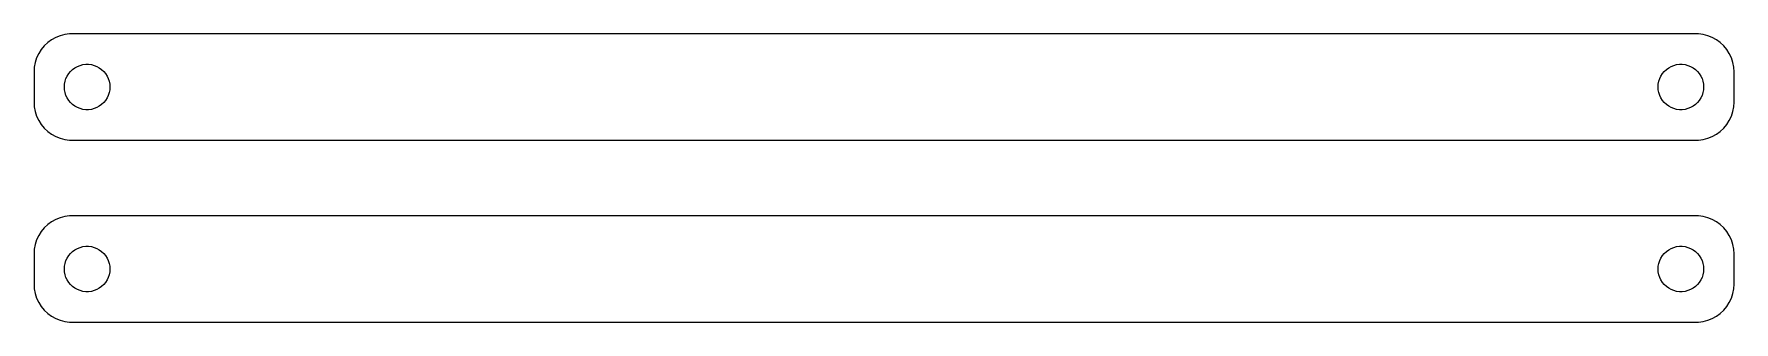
# Model space of a CAD drawing. Header units: metres. Extents: x -112 to 112, y 17 to 55.
import ezdxf

# ---------------------------------------------------------------- set-up
doc = ezdxf.new("R2010")
doc.units = ezdxf.units.M

msp = doc.modelspace()

# ---------------------------------------------------------------- linework, layer by layer
for p, q in [((-110.187, 53.8526), (-110.645, 53.4227)), ((-109.679, 54.2216), (-110.187, 53.8526)), ((-109.129, 54.5241), (-109.679, 54.2216)), ((-108.545, 54.7553), (-109.129, 54.5241)), ((-107.937, 54.9114), (-108.545, 54.7553)), ((-107.314, 54.9901), (-107.937, 54.9114)), ((107.314, 54.9901), (-107.314, 54.9901)), ((107.937, 54.9114), (107.314, 54.9901)), ((108.545, 54.7553), (107.937, 54.9114)), ((109.129, 54.5241), (108.545, 54.7553)), ((109.679, 54.2216), (109.129, 54.5241)), ((110.187, 53.8526), (109.679, 54.2216)), ((110.645, 53.4227), (110.187, 53.8526)), ((-111.649, 51.8406), (-111.843, 51.2434)), ((-111.382, 52.4088), (-111.649, 51.8406)), ((-111.045, 52.9389), (-111.382, 52.4088)), ((-110.645, 53.4227), (-111.045, 52.9389)), ((111.045, 52.9389), (110.645, 53.4227)), ((111.382, 52.4088), (111.045, 52.9389)), ((111.649, 51.8406), (111.382, 52.4088)), ((111.843, 51.2434), (111.649, 51.8406)), ((-111.961, 50.6267), (-112, 50)), ((-112, 50), (-112, 46)), ((-111.843, 51.2434), (-111.961, 50.6267)), ((-107.789, 49.1044), (-107.629, 49.4453)), ((-107.629, 49.4453), (-107.427, 49.7634)), ((-107.427, 49.7634), (-107.187, 50.0536)), ((-107.187, 50.0536), (-106.912, 50.3115)), ((-106.912, 50.3115), (-106.607, 50.533)), ((-106.607, 50.533), (-106.277, 50.7145)), ((-106.277, 50.7145), (-105.927, 50.8532)), ((-105.927, 50.8532), (-105.562, 50.9469)), ((-105.562, 50.9469), (-105.188, 50.9941)), ((-105.188, 50.9941), (-104.812, 50.9941)), ((-104.812, 50.9941), (-104.438, 50.9469)), ((-104.438, 50.9469), (-104.073, 50.8532)), ((-104.073, 50.8532), (-103.723, 50.7145)), ((-103.723, 50.7145), (-103.393, 50.533)), ((-103.393, 50.533), (-103.088, 50.3115)), ((-103.088, 50.3115), (-102.813, 50.0536)), ((-102.813, 50.0536), (-102.573, 49.7634)), ((-102.573, 49.7634), (-102.371, 49.4453)), ((-102.371, 49.4453), (-102.211, 49.1044)), ((102.211, 49.1044), (102.371, 49.4453)), ((102.371, 49.4453), (102.573, 49.7634)), ((102.573, 49.7634), (102.813, 50.0536)), ((102.813, 50.0536), (103.088, 50.3115)), ((103.088, 50.3115), (103.393, 50.533)), ((103.393, 50.533), (103.723, 50.7145)), ((103.723, 50.7145), (104.073, 50.8532)), ((104.073, 50.8532), (104.438, 50.9469)), ((104.438, 50.9469), (104.812, 50.9941)), ((104.812, 50.9941), (105.188, 50.9941)), ((105.188, 50.9941), (105.562, 50.9469)), ((105.562, 50.9469), (105.927, 50.8532)), ((105.927, 50.8532), (106.277, 50.7145)), ((106.277, 50.7145), (106.607, 50.533)), ((106.607, 50.533), (106.912, 50.3115)), ((106.912, 50.3115), (107.187, 50.0536)), ((107.187, 50.0536), (107.427, 49.7634)), ((107.427, 49.7634), (107.629, 49.4453)), ((107.629, 49.4453), (107.789, 49.1044)), ((111.961, 50.6267), (111.843, 51.2434)), ((112, 50), (111.961, 50.6267)), ((112, 46), (112, 50)), ((-108, 48), (-107.976, 48.376)), ((-107.976, 47.624), (-108, 48)), ((-107.976, 48.376), (-107.906, 48.7461)), ((-107.906, 47.2539), (-107.976, 47.624)), ((-107.906, 48.7461), (-107.789, 49.1044)), ((-107.789, 46.8956), (-107.906, 47.2539)), ((-102.211, 49.1044), (-102.094, 48.7461)), ((-102.094, 47.2539), (-102.211, 46.8956)), ((-102.094, 48.7461), (-102.024, 48.376)), ((-102.024, 47.624), (-102.094, 47.2539)), ((-102.024, 48.376), (-102, 48)), ((-102, 48), (-102.024, 47.624)), ((102, 48), (102.024, 48.376)), ((102.024, 47.624), (102, 48)), ((102.024, 48.376), (102.094, 48.7461)), ((102.094, 47.2539), (102.024, 47.624)), ((102.094, 48.7461), (102.211, 49.1044)), ((102.211, 46.8956), (102.094, 47.2539)), ((107.789, 49.1044), (107.906, 48.7461)), ((107.906, 47.2539), (107.789, 46.8956)), ((107.906, 48.7461), (107.976, 48.376)), ((107.976, 47.624), (107.906, 47.2539)), ((107.976, 48.376), (108, 48)), ((108, 48), (107.976, 47.624)), ((-112, 46), (-111.961, 45.3733)), ((-111.961, 45.3733), (-111.843, 44.7566)), ((-107.629, 46.5547), (-107.789, 46.8956)), ((-107.427, 46.2366), (-107.629, 46.5547)), ((-107.187, 45.9464), (-107.427, 46.2366)), ((-106.912, 45.6885), (-107.187, 45.9464)), ((-106.607, 45.467), (-106.912, 45.6885)), ((-106.277, 45.2855), (-106.607, 45.467)), ((-105.927, 45.1468), (-106.277, 45.2855)), ((-105.562, 45.0531), (-105.927, 45.1468)), ((-105.188, 45.0059), (-105.562, 45.0531)), ((-104.812, 45.0059), (-105.188, 45.0059)), ((-104.438, 45.0531), (-104.812, 45.0059)), ((-104.073, 45.1468), (-104.438, 45.0531)), ((-103.723, 45.2855), (-104.073, 45.1468)), ((-103.393, 45.467), (-103.723, 45.2855)), ((-103.088, 45.6885), (-103.393, 45.467)), ((-102.813, 45.9464), (-103.088, 45.6885)), ((-102.573, 46.2366), (-102.813, 45.9464)), ((-102.371, 46.5547), (-102.573, 46.2366)), ((-102.211, 46.8956), (-102.371, 46.5547)), ((102.371, 46.5547), (102.211, 46.8956)), ((102.573, 46.2366), (102.371, 46.5547)), ((102.813, 45.9464), (102.573, 46.2366)), ((103.088, 45.6885), (102.813, 45.9464)), ((103.393, 45.467), (103.088, 45.6885)), ((103.723, 45.2855), (103.393, 45.467)), ((104.073, 45.1468), (103.723, 45.2855)), ((104.438, 45.0531), (104.073, 45.1468)), ((104.812, 45.0059), (104.438, 45.0531)), ((105.188, 45.0059), (104.812, 45.0059)), ((105.562, 45.0531), (105.188, 45.0059)), ((105.927, 45.1468), (105.562, 45.0531)), ((106.277, 45.2855), (105.927, 45.1468)), ((106.607, 45.467), (106.277, 45.2855)), ((106.912, 45.6885), (106.607, 45.467)), ((107.187, 45.9464), (106.912, 45.6885)), ((107.427, 46.2366), (107.187, 45.9464)), ((107.629, 46.5547), (107.427, 46.2366)), ((107.789, 46.8956), (107.629, 46.5547)), ((111.843, 44.7566), (111.961, 45.3733)), ((111.961, 45.3733), (112, 46)), ((-111.843, 44.7566), (-111.649, 44.1594)), ((-111.649, 44.1594), (-111.382, 43.5912)), ((-111.382, 43.5912), (-111.045, 43.0611)), ((-111.045, 43.0611), (-110.645, 42.5773)), ((-110.645, 42.5773), (-110.187, 42.1474)), ((110.187, 42.1474), (110.645, 42.5773)), ((110.645, 42.5773), (111.045, 43.0611)), ((111.045, 43.0611), (111.382, 43.5912)), ((111.382, 43.5912), (111.649, 44.1594)), ((111.649, 44.1594), (111.843, 44.7566)), ((-110.187, 42.1474), (-109.679, 41.7784)), ((-109.679, 41.7784), (-109.129, 41.4759)), ((-109.129, 41.4759), (-108.545, 41.2447)), ((-108.545, 41.2447), (-107.937, 41.0886)), ((-107.937, 41.0886), (-107.314, 41.0099)), ((-107.314, 41.0099), (107.314, 41.0099)), ((107.314, 41.0099), (107.937, 41.0886)), ((107.937, 41.0886), (108.545, 41.2447)), ((108.545, 41.2447), (109.129, 41.4759)), ((109.129, 41.4759), (109.679, 41.7784)), ((109.679, 41.7784), (110.187, 42.1474)), ((-110.645, 29.4227), (-111.045, 28.9389)), ((-110.187, 29.8526), (-110.645, 29.4227)), ((-109.679, 30.2216), (-110.187, 29.8526)), ((-109.129, 30.5241), (-109.679, 30.2216)), ((-108.545, 30.7553), (-109.129, 30.5241)), ((-107.937, 30.9114), (-108.545, 30.7553)), ((-107.314, 30.9901), (-107.937, 30.9114)), ((107.314, 30.9901), (-107.314, 30.9901)), ((107.937, 30.9114), (107.314, 30.9901)), ((108.545, 30.7553), (107.937, 30.9114)), ((109.129, 30.5241), (108.545, 30.7553)), ((109.679, 30.2216), (109.129, 30.5241)), ((110.187, 29.8526), (109.679, 30.2216)), ((110.645, 29.4227), (110.187, 29.8526)), ((111.045, 28.9389), (110.645, 29.4227)), ((-111.843, 27.2434), (-111.961, 26.6267)), ((-111.649, 27.8406), (-111.843, 27.2434)), ((-111.382, 28.4088), (-111.649, 27.8406)), ((-111.045, 28.9389), (-111.382, 28.4088)), ((-105.927, 26.8532), (-105.562, 26.9469)), ((-105.562, 26.9469), (-105.188, 26.9941)), ((-105.188, 26.9941), (-104.812, 26.9941)), ((-104.812, 26.9941), (-104.438, 26.9469)), ((-104.438, 26.9469), (-104.073, 26.8532)), ((104.073, 26.8532), (104.438, 26.9469)), ((104.438, 26.9469), (104.812, 26.9941)), ((104.812, 26.9941), (105.188, 26.9941)), ((105.188, 26.9941), (105.562, 26.9469)), ((105.562, 26.9469), (105.927, 26.8532)), ((111.382, 28.4088), (111.045, 28.9389)), ((111.649, 27.8406), (111.382, 28.4088)), ((111.843, 27.2434), (111.649, 27.8406)), ((111.961, 26.6267), (111.843, 27.2434)), ((-111.961, 26.6267), (-112, 26)), ((-112, 26), (-112, 22)), ((-107.976, 24.376), (-107.906, 24.7461)), ((-107.906, 24.7461), (-107.789, 25.1044)), ((-107.789, 25.1044), (-107.629, 25.4453)), ((-107.629, 25.4453), (-107.427, 25.7634)), ((-107.427, 25.7634), (-107.187, 26.0536)), ((-107.187, 26.0536), (-106.912, 26.3115)), ((-106.912, 26.3115), (-106.607, 26.533)), ((-106.607, 26.533), (-106.277, 26.7145)), ((-106.277, 26.7145), (-105.927, 26.8532)), ((-104.073, 26.8532), (-103.723, 26.7145)), ((-103.723, 26.7145), (-103.393, 26.533)), ((-103.393, 26.533), (-103.088, 26.3115)), ((-103.088, 26.3115), (-102.813, 26.0536)), ((-102.813, 26.0536), (-102.573, 25.7634)), ((-102.573, 25.7634), (-102.371, 25.4453)), ((-102.371, 25.4453), (-102.211, 25.1044)), ((-102.211, 25.1044), (-102.094, 24.7461)), ((-102.094, 24.7461), (-102.024, 24.376)), ((102.024, 24.376), (102.094, 24.7461)), ((102.094, 24.7461), (102.211, 25.1044)), ((102.211, 25.1044), (102.371, 25.4453)), ((102.371, 25.4453), (102.573, 25.7634)), ((102.573, 25.7634), (102.813, 26.0536)), ((102.813, 26.0536), (103.088, 26.3115)), ((103.088, 26.3115), (103.393, 26.533)), ((103.393, 26.533), (103.723, 26.7145)), ((103.723, 26.7145), (104.073, 26.8532)), ((105.927, 26.8532), (106.277, 26.7145)), ((106.277, 26.7145), (106.607, 26.533)), ((106.607, 26.533), (106.912, 26.3115)), ((106.912, 26.3115), (107.187, 26.0536)), ((107.187, 26.0536), (107.427, 25.7634)), ((107.427, 25.7634), (107.629, 25.4453)), ((107.629, 25.4453), (107.789, 25.1044)), ((107.789, 25.1044), (107.906, 24.7461)), ((107.906, 24.7461), (107.976, 24.376)), ((112, 26), (111.961, 26.6267)), ((112, 22), (112, 26)), ((-108, 24), (-107.976, 24.376)), ((-107.976, 23.624), (-108, 24)), ((-107.906, 23.2539), (-107.976, 23.624)), ((-107.789, 22.8956), (-107.906, 23.2539)), ((-107.629, 22.5547), (-107.789, 22.8956)), ((-107.427, 22.2366), (-107.629, 22.5547)), ((-102.371, 22.5547), (-102.573, 22.2366)), ((-102.211, 22.8956), (-102.371, 22.5547)), ((-102.094, 23.2539), (-102.211, 22.8956)), ((-102.024, 23.624), (-102.094, 23.2539)), ((-102.024, 24.376), (-102, 24)), ((-102, 24), (-102.024, 23.624)), ((102, 24), (102.024, 24.376)), ((102.024, 23.624), (102, 24)), ((102.094, 23.2539), (102.024, 23.624)), ((102.211, 22.8956), (102.094, 23.2539)), ((102.371, 22.5547), (102.211, 22.8956)), ((102.573, 22.2366), (102.371, 22.5547)), ((107.629, 22.5547), (107.427, 22.2366)), ((107.789, 22.8956), (107.629, 22.5547)), ((107.906, 23.2539), (107.789, 22.8956)), ((107.976, 23.624), (107.906, 23.2539)), ((107.976, 24.376), (108, 24)), ((108, 24), (107.976, 23.624)), ((-112, 22), (-111.961, 21.3733)), ((-111.961, 21.3733), (-111.843, 20.7566)), ((-111.843, 20.7566), (-111.649, 20.1594)), ((-107.187, 21.9464), (-107.427, 22.2366)), ((-106.912, 21.6885), (-107.187, 21.9464)), ((-106.607, 21.467), (-106.912, 21.6885)), ((-106.277, 21.2855), (-106.607, 21.467)), ((-105.927, 21.1468), (-106.277, 21.2855)), ((-105.562, 21.0531), (-105.927, 21.1468)), ((-105.188, 21.0059), (-105.562, 21.0531)), ((-104.812, 21.0059), (-105.188, 21.0059)), ((-104.438, 21.0531), (-104.812, 21.0059)), ((-104.073, 21.1468), (-104.438, 21.0531)), ((-103.723, 21.2855), (-104.073, 21.1468)), ((-103.393, 21.467), (-103.723, 21.2855)), ((-103.088, 21.6885), (-103.393, 21.467)), ((-102.813, 21.9464), (-103.088, 21.6885)), ((-102.573, 22.2366), (-102.813, 21.9464)), ((102.813, 21.9464), (102.573, 22.2366)), ((103.088, 21.6885), (102.813, 21.9464)), ((103.393, 21.467), (103.088, 21.6885)), ((103.723, 21.2855), (103.393, 21.467)), ((104.073, 21.1468), (103.723, 21.2855)), ((104.438, 21.0531), (104.073, 21.1468)), ((104.812, 21.0059), (104.438, 21.0531)), ((105.188, 21.0059), (104.812, 21.0059)), ((105.562, 21.0531), (105.188, 21.0059)), ((105.927, 21.1468), (105.562, 21.0531)), ((106.277, 21.2855), (105.927, 21.1468)), ((106.607, 21.467), (106.277, 21.2855)), ((106.912, 21.6885), (106.607, 21.467)), ((107.187, 21.9464), (106.912, 21.6885)), ((107.427, 22.2366), (107.187, 21.9464)), ((111.649, 20.1594), (111.843, 20.7566)), ((111.843, 20.7566), (111.961, 21.3733)), ((111.961, 21.3733), (112, 22)), ((-111.649, 20.1594), (-111.382, 19.5912)), ((-111.382, 19.5912), (-111.045, 19.0611)), ((-111.045, 19.0611), (-110.645, 18.5773)), ((-110.645, 18.5773), (-110.187, 18.1474)), ((-110.187, 18.1474), (-109.679, 17.7784)), ((109.679, 17.7784), (110.187, 18.1474)), ((110.187, 18.1474), (110.645, 18.5773)), ((110.645, 18.5773), (111.045, 19.0611)), ((111.045, 19.0611), (111.382, 19.5912)), ((111.382, 19.5912), (111.649, 20.1594)), ((-109.679, 17.7784), (-109.129, 17.4759)), ((-109.129, 17.4759), (-108.545, 17.2447)), ((-108.545, 17.2447), (-107.937, 17.0886)), ((-107.937, 17.0886), (-107.314, 17.0099)), ((-107.314, 17.0099), (107.314, 17.0099)), ((107.314, 17.0099), (107.937, 17.0886)), ((107.937, 17.0886), (108.545, 17.2447)), ((108.545, 17.2447), (109.129, 17.4759)), ((109.129, 17.4759), (109.679, 17.7784))]:
    msp.add_line(p, q)

doc.saveas('drawing.dxf')
